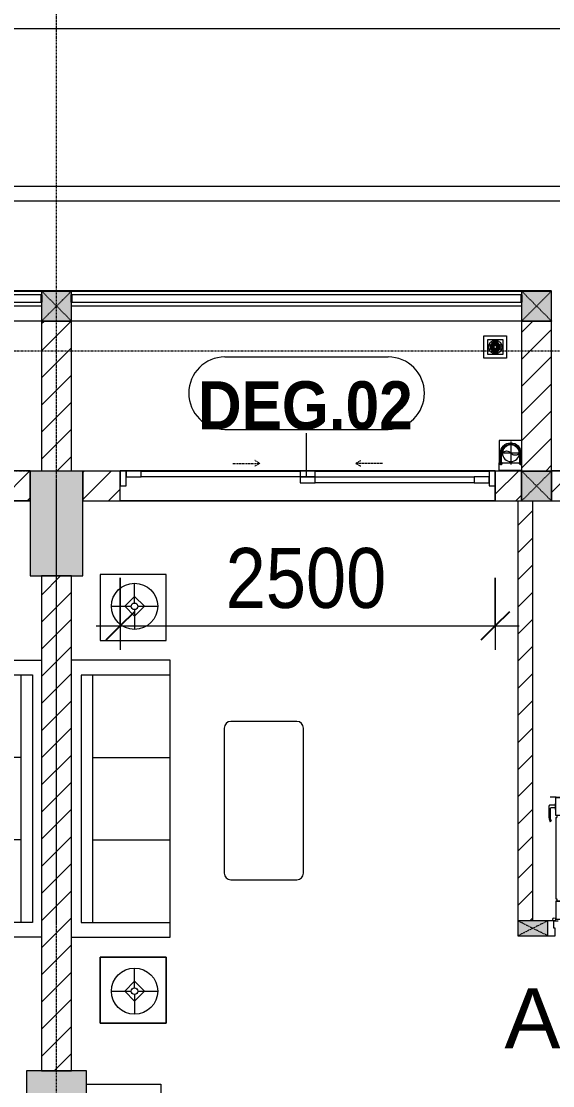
# Model space of a CAD drawing. Header units: millimetres. Extents: x 962 to 241049, y -15958 to 84407.
# Drawn here: x 132097 to 135639, y 40437 to 47536 of the extents above; entities that cross this region are included whole.
import ezdxf

# ---------------------------------------------------------------- set-up
doc = ezdxf.new("R2010")
doc.units = ezdxf.units.MM
for name, pattern in [('Dash', [6, 3, -3]), ('Grid Line', [22.225, 12.7, -3.175, 3.175, -3.175]), ('IMPORT-CENTER _3_', [10.16, 6.35, -1.27, 1.27, -1.27])]:
    doc.linetypes.add(name, pattern=pattern)
for name, color, linetype, lineweight in [('0-1', 7, 'Continuous', 5), ('A-ANNO-DIMS', 211, 'Continuous', 9), ('A-ANNO-DIMS-160', 211, 'Continuous', 9), ('A-AREA-IDEN', 2, 'Continuous', 9), ('A-DETL-GENF-1', 9, 'Continuous', 9), ('A-DOOR', 31, 'Continuous', 9), ('A-DOOR-1', 254, 'Continuous', 9), ('A-DOOR-2', 9, 'Continuous', 9), ('A-DOOR-FRAM', 31, 'Continuous', 9), ('A-DOOR-HDLN', 31, 'Dash', 9), ('A-DOOR-IDEN', 31, 'Continuous', 9), ('A-FLOR-1', 250, 'Continuous', 9), ('A-FLOR-2', 9, 'Continuous', 9), ('A-FLOR-HRAL', 11, 'Continuous', 9), ('A-WALL', 113, 'Continuous', 9), ('A-WALL-1', 253, 'Continuous', 18), ('A-WALL-3', 113, 'Continuous', 18), ('A-WALL-PATT-1', 10, 'Continuous', 9), ('A-WALL-PATT-2', 111, 'Continuous', 9), ('G-IMPT', 8, 'Continuous', 9), ('G-IMPT-2', 8, 'IMPORT-CENTER _3_', 9), ('I-FURN', 30, 'Continuous', 9), ('I-FURN-1', 254, 'Continuous', 9), ('M-EQPM', 50, 'Continuous', 9), ('S-COLS', 52, 'Continuous', 9), ('S-COLS-1', 52, 'Continuous', 5), ('S-COLS-2', 7, 'Continuous', 18), ('S-COLS-4', 254, 'Continuous', 9), ('S-COLS-5', 253, 'Continuous', 18), ('S-COLS-6', 52, 'Continuous', 18), ('S-COLS-7', 52, 'Dash', 9), ('S-COLS-HDLN', 52, 'Dash', 9), ('S-COLS-HDLN-1', 9, 'Dash', 9), ('S-GRID-1', 1, 'Grid Line', 9)]:
    doc.layers.add(name, color=color, linetype=linetype, lineweight=lineweight)
doc.styles.add('Arial_11', font='arial_0.ttf', dxfattribs={"height": 400})
doc.styles.add('Arial_B_5', font='arialbd_0.ttf', dxfattribs={"width": 0.9, "height": 320})
doc.styles.add('UTM Avo', font='UTM Avo.ttf', dxfattribs={"width": 0.9, "height": 400})
doc.dimstyles.new('1_Dim_chi_tiet_2_5', dxfattribs={"dimscale": 304.8, "dimtxt": 399.720379, "dimasz": 0.629921, "dimexe": 0.524934, "dimexo": 0.0625, "dimgap": 0.052493, "dimtad": 1, "dimdec": 0, "dimrnd": 5, "dimzin": 0, "dimdsep": 46, "dimtxsty": 'UTM Avo', "dimblk1": 'OBLIQUE', "dimblk2": 'OBLIQUE', "dimsah": 1, "dimcen": 0.09, "dimdle": 0.524934, "dimazin": 0, "dimtfac": 1, "dimtdec": 4, "dimtix": 1, "dimtmove": 0, "dimatfit": 3, "dimfxl": 1.049869, "dimfxlon": 1, "dimtvp": 1, "dimtolj": 1, "dimtzin": 0, "dimarcsym": 2})
pattern_1 = [(45, (63179.03, 0), (-90.50967, 90.50967), [])]

# ---------------------------------------------------------------- blocks, each defined once
blk = doc.blocks.new('NCV_TKTC_KET CAU_rvt-1-TKCS_MB TẦNG 1')
at = {"layer": 'S-COLS-1'}
for points in [[(69327.6, 43836.9), (69327.6, 44536.9), (68977.6, 44536.9), (68977.6, 43836.9), (69011.7, 43836.9)], [(69352.6, 39236.9), (69352.6, 40536.9), (68952.6, 40536.9), (68952.6, 39236.9)]]:
    blk.add_hatch(color=256, dxfattribs=at).paths.add_polyline_path(points)
at = {"layer": 'A-FLOR-1'}
blk.add_line((72452.6, 44536.9), (72452.6, 45736.9), dxfattribs=at)
at = {"layer": 'S-COLS-2'}
for p, q in [((69327.6, 44536.9), (68977.6, 44536.9)), ((68977.6, 44536.9), (68977.6, 43836.9)), ((69327.6, 43836.9), (69327.6, 44536.9)), ((68977.6, 43836.9), (69327.6, 43836.9)), ((69352.6, 40536.9), (68952.6, 40536.9)), ((68952.6, 40536.9), (68952.6, 39236.9)), ((69352.6, 39236.9), (69352.6, 40536.9))]:
    blk.add_line(p, q, dxfattribs=at)
blk = doc.blocks.new('DOOR_CW_01 CANH MO-PANEL KINH - DIW_01-900x2200-CỬA GỖ VÂN LAMINATE-V24-TKCS_MB TẦNG 1')
at = {"layer": 'A-DETL-GENF-1'}
for p, q in [((-397, 872), (-357, 872)), ((-397, 752), (-397, 872)), ((-357, 872), (-357, 752)), ((-442, 737), (-442, 816.5)), ((-399, 820.5), (-438, 820.5)), ((-434, 799.5), (-434, 737)), ((-399, 803.5), (-430, 803.5)), ((-399, 831.8), (-397, 831.8)), ((-399, 792.2), (-399, 831.8)), ((-397, 792.2), (-399, 792.2)), ((-397, 792.2), (-397, 831.8)), ((-357, 792.2), (-357, 831.8)), ((-355, 831.8), (-357, 831.8)), ((-357, 792.2), (-355, 792.2)), ((-355, 792.2), (-355, 831.8)), ((-355, 820.5), (-316, 820.5)), ((-355, 803.5), (-324, 803.5)), ((-320, 799.5), (-320, 737)), ((-312, 737), (-312, 816.5)), ((-433.9, 711.2), (-427.3, 715.8)), ((-357, 752), (-397, 752)), ((-397, 738), (-391, 738)), ((-397, 738), (-397, 196)), ((-363, 752), (-391, 752)), ((-391, 752), (-391, 738)), ((-363, 738), (-363, 752)), ((-357, 738), (-363, 738)), ((-357, 196), (-357, 738)), ((-320.1, 711.2), (-326.7, 715.8)), ((-397, 196), (-391, 196)), ((-357, 182), (-397, 182)), ((-397, 182), (-397, 62)), ((-391, 196), (-391, 182)), ((-391, 182), (-363, 182)), ((-357, 196), (-363, 196)), ((-363, 182), (-363, 196)), ((-357, 62), (-357, 182)), ((-397, 62), (-357, 62))]:
    blk.add_line(p, q, dxfattribs=at)
blk.add_circle((-407, 60), 10, dxfattribs=at)
for centre, radius, start, end in [((-407, 60), 814, 360, 92), ((-438, 816.5), 4, 90, 180), ((-430, 799.5), 4, 90, 180), ((-324, 799.5), 4, 360, 90), ((-316, 816.5), 4, 0, 90), ((-397, 737), 45, 180, 215), ((-397, 737), 37, 180, 215), ((-357, 737), 37, 325, 0), ((-357, 737), 45, 325, 0)]:
    blk.add_arc(centre, radius, start, end, dxfattribs=at)
at = {"layer": 'A-DOOR-2'}
for p, q in [((-410, 50), (-450, 50)), ((-410, 0), (-410, 50)), ((-400, 0), (-410, 0)), ((-407, 50), (-382, 50)), ((-400, -50), (-400, 0)), ((410, 0), (400, 0)), ((400, 0), (400, -50)), ((450, 50), (410, 50)), ((410, 50), (410, 0)), ((450, -50), (450, 50)), ((-450, -50), (-400, -50)), ((400, -50), (450, -50))]:
    blk.add_line(p, q, dxfattribs=at)
blk = doc.blocks.new('LOBBY_SOFA_1 - LOBBY_SOFA_1-V26-TKCS_MB TẦNG 1')
at = {"layer": 'I-FURN'}
for p, q in [((-2556, -2.9), (-2556, -660)), ((-2457, -66), (-2457, -660)), ((-807, -66), (-2457, -66)), ((-807, -660), (-807, -66)), ((-708, -660), (-708, -2.9)), ((-3128.2, -193.5), (-2688.2, -193.5)), ((-3128.2, -633.5), (-3128.2, -193.5)), ((-2688.2, -193.5), (-2688.2, -633.5)), ((-807, -143), (-2457, -143)), ((-1907, -143), (-1907, -660)), ((-1357, -143), (-1357, -660)), ((-575.9, -193.5), (-575.9, -633.5)), ((-135.9, -193.5), (-575.9, -193.5)), ((-135.9, -633.5), (-135.9, -193.5)), ((-2915.4, -269), (-2915.4, -401)), ((-348.6, -269), (-348.6, -401)), ((-2937.4, -423), (-3069.4, -423)), ((-2915.4, -357), (-2981.4, -423)), ((-2981.4, -423), (-2915.4, -489)), ((-2849.4, -423), (-2915.4, -357)), ((-2915.4, -489), (-2849.4, -423)), ((-2893.4, -423), (-2761.4, -423)), ((-370.6, -423), (-502.6, -423)), ((-414.6, -423), (-348.6, -357)), ((-348.6, -489), (-414.6, -423)), ((-348.6, -357), (-282.6, -423)), ((-282.6, -423), (-348.6, -489)), ((-326.6, -423), (-194.6, -423)), ((-2915.4, -445), (-2915.4, -577)), ((-348.6, -445), (-348.6, -577)), ((-2688.2, -633.5), (-3128.2, -633.5)), ((-575.9, -633.5), (-135.9, -633.5)), ((-2556, -660), (-708, -660)), ((-2172.3, -1064.5), (-2172.3, -1504.5)), ((-1160.3, -1020.5), (-2128.3, -1020.5)), ((-1116.3, -1504.5), (-1116.3, -1064.5)), ((-2128.3, -1548.5), (-1160.3, -1548.5))]:
    blk.add_line(p, q, dxfattribs=at)
for centre, radius in [((-2915.4, -423), 154), ((-348.6, -423), 154), ((-2915.4, -423), 22), ((-348.6, -423), 22)]:
    blk.add_circle(centre, radius, dxfattribs=at)
for centre, start, end in [((-2128.3, -1064.5), 90, 180), ((-1160.3, -1064.5), 0, 90), ((-2128.3, -1504.5), 180, 270), ((-1160.3, -1504.5), 270, 0)]:
    blk.add_arc(centre, 44, start, end, dxfattribs=at)
at = {"layer": 'I-FURN-1'}
for p, q in [((-2556, -2.9), (-2556, -660)), ((-708, -660), (-708, -2.9)), ((-2688.2, -193.5), (-3128.2, -193.5)), ((-3128.2, -193.5), (-3128.2, -633.5)), ((-2688.2, -633.5), (-2688.2, -193.5)), ((-135.9, -193.5), (-575.9, -193.5)), ((-575.9, -193.5), (-575.9, -633.5)), ((-135.9, -633.5), (-135.9, -193.5)), ((-3128.2, -633.5), (-2688.2, -633.5)), ((-575.9, -633.5), (-135.9, -633.5)), ((-2556, -660), (-708, -660)), ((-2172.3, -1064.5), (-2172.3, -1504.5)), ((-1160.3, -1020.5), (-2128.3, -1020.5)), ((-1116.3, -1504.5), (-1116.3, -1064.5)), ((-2128.3, -1548.5), (-1160.3, -1548.5))]:
    blk.add_line(p, q, dxfattribs=at)
for centre, start, end in [((-2128.3, -1064.5), 90, 180), ((-1160.3, -1064.5), 0, 90), ((-2128.3, -1504.5), 180, 270), ((-1160.3, -1504.5), 270, 0)]:
    blk.add_arc(centre, 44, start, end, dxfattribs=at)
blk = doc.blocks.new('G1_SOF - BO TRU - 100x200-745959-TKCS_MB TẦNG 1')
at = {"layer": 'S-COLS'}
blk.add_hatch(color=256, dxfattribs=at).paths.add_polyline_path([(50, -100), (50, 100), (-50, 100), (-50, -100)])
at = {"layer": 'S-COLS-5'}
for p, q in [((50, 100), (-50, 100)), ((-50, 100), (-50, -100)), ((50, -100), (50, 100)), ((-50, -100), (50, -100))]:
    blk.add_line(p, q, dxfattribs=at)
at = {"layer": 'S-COLS-HDLN-1'}
for p, q in [((50, 100), (-50, -100)), ((-50, 100), (50, -100))]:
    blk.add_line(p, q, dxfattribs=at)
blk = doc.blocks.new('HE BEP A1 - HE BEP A 2-V99-TKCS_MB TẦNG 1')
at = {"layer": 'I-FURN'}
for p, q in [((0, 0), (662.4, 0)), ((0, -494.4), (0, 0)), ((662.4, 0), (662.4, -494.4)), ((662.4, 0), (662.4, -494.4)), ((3700, 0), (662.4, 0)), ((3700, -594.4), (3700, 0)), ((3700, -594.4), (3700, 0)), ((844.9, -120.7), (844.9, -476.9)), ((1706.9, -103.2), (862.4, -103.2)), ((924.9, -128.9), (1298.3, -128.9)), ((1459, -129.9), (1644.4, -129.9)), ((1724.4, -476.9), (1724.4, -120.7)), ((2364, -483.2), (2364, -111.2)), ((3175.6, -81.2), (2394, -81.2)), ((2451.6, -118.3), (2484.1, -118.3)), ((2451.6, -122.3), (2451.6, -118.3)), ((2484.1, -122.3), (2451.6, -122.3)), ((2484.1, -118.3), (2484.1, -122.3)), ((3085.5, -118.3), (3085.5, -122.3)), ((3118, -118.3), (3085.5, -118.3)), ((3085.5, -122.3), (3118, -122.3)), ((3118, -122.3), (3118, -118.3)), ((3205.6, -483.2), (3205.6, -111.2)), ((871.5, -386.8), (871.5, -182.3)), ((871.5, -184.9), (1351.6, -184.9)), ((871.5, -212.9), (1351.6, -212.9)), ((877.9, -156.9), (1345.2, -156.9)), ((1351.6, -182.3), (1351.6, -386.8)), ((1405.6, -369.9), (1405.6, -183.2)), ((1697.8, -183.2), (1697.8, -369.9)), ((2471.8, -183.9), (2467.4, -188.3)), ((2467.4, -188.3), (2496.5, -217.4)), ((2500.9, -213), (2471.8, -183.9)), ((2689.3, -186.7), (2660.2, -215.8)), ((2664.6, -220.2), (2693.7, -191.1)), ((2693.7, -191.1), (2689.3, -186.7)), ((2875.9, -191.1), (2880.3, -186.7)), ((2905, -220.2), (2875.9, -191.1)), ((2880.3, -186.7), (2909.4, -215.8)), ((3068.7, -213), (3097.9, -183.9)), ((3102.3, -188.3), (3073.1, -217.4)), ((3097.9, -183.9), (3102.3, -188.3)), ((871.5, -240.9), (1351.6, -240.9)), ((871.5, -268.9), (1351.6, -268.9)), ((2496.5, -217.4), (2500.9, -213)), ((2660.2, -215.8), (2664.6, -220.2)), ((2909.4, -215.8), (2905, -220.2)), ((3073.1, -217.4), (3068.7, -213)), ((871.5, -296.9), (1351.6, -296.9)), ((871.5, -324.9), (1351.6, -324.9)), ((871.5, -352.9), (1351.6, -352.9)), ((1602.7, -313.4), (1523.8, -418.4)), ((1566.6, -443.1), (1618.1, -322.3)), ((1618.1, -322.3), (1602.7, -313.4)), ((871.5, -380.9), (1351.6, -380.9)), ((876.4, -408.9), (1346.8, -408.9)), ((1644.4, -423.2), (1459, -423.2)), ((2470.1, -405.9), (2499.2, -376.7)), ((2474.5, -410.3), (2470.1, -405.9)), ((2503.6, -381.1), (2474.5, -410.3)), ((2499.2, -376.7), (2503.6, -381.1)), ((2663, -383.9), (2667.3, -379.5)), ((2692.1, -413), (2663, -383.9)), ((2667.3, -379.5), (2696.5, -408.6)), ((2696.5, -408.6), (2692.1, -413)), ((2902.3, -379.5), (2873.2, -408.6)), ((2873.2, -408.6), (2877.5, -413)), ((2877.5, -413), (2906.7, -383.9)), ((2906.7, -383.9), (2902.3, -379.5)), ((3070.4, -376.7), (3066, -381.1)), ((3066, -381.1), (3095.1, -410.3)), ((3099.5, -405.9), (3070.4, -376.7)), ((3095.1, -410.3), (3099.5, -405.9)), ((1298.3, -440.1), (924.9, -440.1)), ((1210.9, -494.4), (1706.9, -494.4)), ((1541.1, -452.3), (1528.6, -445.1)), ((3175.6, -513.2), (2394, -513.2))]:
    blk.add_line(p, q, dxfattribs=at)
for centre, radius in [((2581.9, -298.5), 142.6), ((2581.9, -298.5), 131.3), ((2581.9, -298.5), 87.2), ((2987.7, -298.5), 142.6), ((2987.7, -298.5), 131.3), ((2987.7, -298.5), 87.2), ((2581.9, -298.5), 43.6), ((2581.9, -298.5), 30.9), ((2987.7, -298.5), 43.6), ((2987.7, -298.5), 30.9), ((1552.8, -316.6), 22.2), ((1485.9, -449.9), 17.8), ((1592.6, -449.9), 17.8)]:
    blk.add_circle(centre, radius, dxfattribs=at)
for centre, radius, start, end in [((862.4, -120.7), 17.5, 90, 180), ((924.9, -182.3), 53.3, 90, 180), ((1298.3, -182.3), 53.3, 0, 90), ((1459, -183.2), 53.3, 90, 180), ((1644.4, -183.2), 53.3, 0, 90), ((1706.9, -120.7), 17.5, 0, 90), ((2394, -111.2), 30, 90, 180), ((2485.1, -120.7), 33.5, 163.94189, 180), ((2485.1, -120.7), 33.5, 180, 196.05811), ((2476.6, -118.2), 24.7, 145.20397, 163.94189), ((2476.6, -123.1), 24.7, 196.05811, 214.79603), ((2467.8, -120.3), 11.6, 9.71775, 170.28225), ((2467.8, -120.3), 11.6, 189.9102, 350.0898), ((2471.3, -114.5), 18.1, 120.79762, 145.20397), ((2471.3, -126.9), 18.1, 214.79603, 239.20238), ((2467.9, -108.8), 11.5, 90, 120.79762), ((2467.9, -108.8), 11.5, 59.20238, 90), ((2464.5, -114.5), 18.1, 34.79603, 59.20238), ((2464.5, -126.9), 18.1, 300.79762, 325.20397), ((2459.1, -118.2), 24.7, 16.05811, 34.79603), ((2459.1, -123.1), 24.7, 325.20397, 343.94189), ((2450.6, -120.7), 33.5, 0, 16.05811), ((2450.6, -120.7), 33.5, 343.94189, 0), ((3119, -120.7), 33.5, 163.94189, 180), ((3119, -120.7), 33.5, 180, 196.05811), ((3110.5, -118.2), 24.7, 145.20397, 163.94189), ((3110.5, -123.1), 24.7, 196.05811, 214.79603), ((3105.2, -114.5), 18.1, 120.79762, 145.20397), ((3105.2, -126.9), 18.1, 214.79603, 239.20238), ((3101.8, -120.3), 11.6, 9.71775, 170.28225), ((3101.8, -120.3), 11.6, 189.9102, 350.0898), ((3101.8, -108.8), 11.5, 90, 120.79762), ((3101.8, -108.8), 11.5, 59.20238, 90), ((3098.4, -114.5), 18.1, 34.79603, 59.20238), ((3098.4, -126.9), 18.1, 300.79762, 325.20397), ((3093, -118.2), 24.7, 16.05811, 34.79603), ((3093, -123.1), 24.7, 325.20397, 343.94189), ((3084.5, -120.7), 33.5, 0, 16.05811), ((3084.5, -120.7), 33.5, 343.94189, 0), ((3175.6, -111.2), 30, 360, 90), ((2467.9, -132.6), 11.5, 239.20238, 270), ((2467.9, -132.6), 11.5, 270, 300.79762), ((3101.8, -132.6), 11.5, 239.20238, 270), ((3101.8, -132.6), 11.5, 270, 300.79762), ((924.9, -386.8), 53.3, 180, 270), ((1298.3, -386.8), 53.3, 270, 0), ((1459, -369.9), 53.3, 180, 270), ((1537.5, -429.7), 17.8, 140.53825, 240.0479), ((1644.4, -369.9), 53.3, 270, 0), ((862.4, -476.9), 17.5, 180, 270), ((1549.9, -436.9), 17.8, 240.0479, 339.46209), ((1706.9, -476.9), 17.5, 270, 0), ((2394, -483.2), 30, 180, 270), ((3175.6, -483.2), 30, 270, 0)]:
    blk.add_arc(centre, radius, start, end, dxfattribs=at)
at = {"layer": 'I-FURN-1'}
for p, q in [((0, 0), (3700, 0)), ((0, -494.4), (0, 0)), ((3700, 0), (3700, -594.4))]:
    blk.add_line(p, q, dxfattribs=at)
blk = doc.blocks.new('LOBBY_SOFA_1 - LOBBY_SOFA_1-852725-TKCS_MB TẦNG 1')
at = {"layer": 'I-FURN'}
for p, q in [((-2172.3, 1064.5), (-2172.3, 1504.5)), ((-2128.3, 1548.5), (-1160.3, 1548.5)), ((-1116.3, 1504.5), (-1116.3, 1064.5)), ((-1160.3, 1020.5), (-2128.3, 1020.5)), ((-2556, 660), (-708, 660)), ((-2556, 4.9), (-2556, 660)), ((-2457, 66), (-2457, 660)), ((-1907, 143), (-1907, 660)), ((-1357, 143), (-1357, 660)), ((-807, 660), (-807, 66)), ((-708, 660), (-708, 4.9)), ((-2688.2, 633.5), (-3128.2, 633.5)), ((-3128.2, 633.5), (-3128.2, 193.5)), ((-2915.4, 445), (-2915.4, 577)), ((-2688.2, 193.5), (-2688.2, 633.5)), ((-575.9, 633.5), (-135.9, 633.5)), ((-575.9, 193.5), (-575.9, 633.5)), ((-348.6, 445), (-348.6, 577)), ((-135.9, 633.5), (-135.9, 193.5)), ((-2981.4, 423), (-2915.4, 489)), ((-2915.4, 489), (-2849.4, 423)), ((-348.6, 489), (-414.6, 423)), ((-282.6, 423), (-348.6, 489)), ((-2937.4, 423), (-3069.4, 423)), ((-2915.4, 357), (-2981.4, 423)), ((-2849.4, 423), (-2915.4, 357)), ((-2915.4, 269), (-2915.4, 401)), ((-2893.4, 423), (-2761.4, 423)), ((-370.6, 423), (-502.6, 423)), ((-414.6, 423), (-348.6, 357)), ((-348.6, 357), (-282.6, 423)), ((-348.6, 269), (-348.6, 401)), ((-326.6, 423), (-194.6, 423)), ((-3128.2, 193.5), (-2688.2, 193.5)), ((-807, 143), (-2457, 143)), ((-135.9, 193.5), (-575.9, 193.5)), ((-807, 66), (-2457, 66))]:
    blk.add_line(p, q, dxfattribs=at)
for centre, radius in [((-2915.4, 423), 154), ((-348.6, 423), 154), ((-2915.4, 423), 22), ((-348.6, 423), 22)]:
    blk.add_circle(centre, radius, dxfattribs=at)
for centre, start, end in [((-2128.3, 1504.5), 90, 180), ((-1160.3, 1504.5), 0, 90), ((-2128.3, 1064.5), 180, 270), ((-1160.3, 1064.5), 270, 0)]:
    blk.add_arc(centre, 44, start, end, dxfattribs=at)
at = {"layer": 'I-FURN-1'}
for p, q in [((-2172.3, 1064.5), (-2172.3, 1504.5)), ((-2128.3, 1548.5), (-1160.3, 1548.5)), ((-1116.3, 1504.5), (-1116.3, 1064.5)), ((-1160.3, 1020.5), (-2128.3, 1020.5)), ((-2556, 660), (-708, 660)), ((-2556, 4.9), (-2556, 660)), ((-708, 660), (-708, 4.9)), ((-3128.2, 633.5), (-2688.2, 633.5)), ((-3128.2, 193.5), (-3128.2, 633.5)), ((-2688.2, 633.5), (-2688.2, 193.5)), ((-575.9, 633.5), (-135.9, 633.5)), ((-575.9, 193.5), (-575.9, 633.5)), ((-135.9, 633.5), (-135.9, 193.5)), ((-2688.2, 193.5), (-3128.2, 193.5)), ((-135.9, 193.5), (-575.9, 193.5))]:
    blk.add_line(p, q, dxfattribs=at)
for centre, start, end in [((-2128.3, 1504.5), 90, 180), ((-1160.3, 1504.5), 0, 90), ((-2128.3, 1064.5), 180, 270), ((-1160.3, 1064.5), 270, 0)]:
    blk.add_arc(centre, 44, start, end, dxfattribs=at)
blk = doc.blocks.new('NCV_TKTC_TANG 1_rvt-1-TKCS_MB TẦNG 1')
at = {"layer": 'A-WALL-PATT-1'}
h = blk.add_hatch(dxfattribs=at)
h.set_pattern_fill('FP_1', color=256, style=0, pattern_type=2)
h.set_pattern_definition([(45, (0, 0), (-90.50967, 90.50967), [])])
h.paths.add_polyline_path([(72327.6, 41536.9), (72327.6, 44336.6), (72227.6, 44336.6), (72227.6, 41536.9)])
at = {"layer": 'A-FLOR-2'}
for p, q in [((69052.6, 45536.9), (66052.6, 45536.9)), ((72252.6, 45536.9), (69252.6, 45536.9)), ((72077.5, 44537.4), (69577.5, 44537.4)), ((72077.5, 44337.4), (72077.5, 44436.9)), ((68977.6, 44336.9), (66052.6, 44336.9)), ((69577.6, 44337.4), (72077.5, 44337.4)), ((72077.6, 44336.9), (69577.6, 44336.9))]:
    blk.add_line(p, q, dxfattribs=at)
at = {"layer": 'A-WALL-1'}
for p, q in [((72327.6, 44336.6), (72227.6, 44336.6)), ((72227.6, 44336.6), (72227.6, 41536.9)), ((72327.6, 41536.9), (72327.6, 44336.6))]:
    blk.add_line(p, q, dxfattribs=at)
at = {"layer": 'A-DOOR-1'}
blk.add_blockref('DOOR_CW_01 CANH MO-PANEL KINH - DIW_01-900x2200-CỬA GỖ VÂN LAMINATE-V24-TKCS_MB TẦNG 1', (72877.6, 41486.9), dxfattribs=at)
at = {"layer": 'I-FURN-1'}
for name, p, rotation in [('LOBBY_SOFA_1 - LOBBY_SOFA_1-852725-TKCS_MB TẦNG 1', (69057.5, 43983.4), 89.99999999999972), ('LOBBY_SOFA_1 - LOBBY_SOFA_1-V26-TKCS_MB TẦNG 1', (69249.7, 43983), 89.99999999999955), ('HE BEP A1 - HE BEP A 2-V99-TKCS_MB TẦNG 1', (69846.9, 40447.8), 270.0000000000001)]:
    blk.add_blockref(name, p, dxfattribs=dict(at, rotation=rotation))
at = {"layer": 'S-COLS-4', "rotation": 269.9999999999989}
blk.add_blockref('G1_SOF - BO TRU - 100x200-745959-TKCS_MB TẦNG 1', (72327.6, 41486.9), dxfattribs=at)
blk = doc.blocks.new('DEG_02-DEG_03 - DEG_02-2500x2400mm-CỬA ĐI 02 CÁNH TRƯỢT-625766-TKCS_MB TẦNG 1')
at = {"layer": 'A-DOOR'}
for p, q in [((-1110, 100), (-1210, 100)), ((-1210, 100), (-1210, 60)), ((-1110, 60), (-1110, 100)), ((-1110, 100), (-50, 100)), ((50, 100), (-50, 100)), ((-50, 100), (-50, 60)), ((50, 60), (50, 100)), ((-1210, 60), (-1110, 60)), ((-50, 60), (-1110, 60)), ((50, 60), (-50, 60)), ((-50, 60), (-50, 20)), ((-50, 60), (50, 60)), ((-50, 20), (50, 20)), ((50, 20), (50, 60)), ((50, 60), (1110, 60)), ((1110, 20), (50, 20)), ((1210, 60), (1110, 60)), ((1110, 60), (1110, 20)), ((1110, 20), (1210, 20)), ((1210, 20), (1210, 60))]:
    blk.add_line(p, q, dxfattribs=at)
at = {"layer": 'A-DOOR-FRAM'}
for p, q in [((-1210, 100), (-1250, 100)), ((-1250, 100), (-1250, 0)), ((-1210, 0), (-1210, 100)), ((1250, 100), (1210, 100)), ((1210, 100), (1210, 0)), ((1250, 0), (1250, 100)), ((-1250, 0), (-1210, 0)), ((1210, 0), (1250, 0))]:
    blk.add_line(p, q, dxfattribs=at)
at = {"layer": 'A-DOOR-HDLN'}
for p, q in [((-500.4, 151.1), (-320.4, 151.1)), ((-320.4, 151.1), (-355, 171.1)), ((-320.4, 151.1), (-355, 131.1)), ((320.4, 151.1), (355, 171.1)), ((320.4, 151.1), (355, 131.1)), ((500.4, 151.1), (320.4, 151.1))]:
    blk.add_line(p, q, dxfattribs=at)
blk = doc.blocks.new('Railing - 50 x 10mm-1251311-TKCS_MB TẦNG 1')
at = {"layer": 'A-FLOR-HRAL'}
for p, q in [((25, 5), (-25, 5)), ((-25, 5), (-25, -5)), ((25, -5), (25, 5)), ((-25, -5), (25, -5))]:
    blk.add_line(p, q, dxfattribs=at)
blk = doc.blocks.new('Railing - Railing-1601271-TKCS_MB TẦNG 1')
at = {"layer": 'A-FLOR-HRAL'}
for p, q in [((69047.6, 45712.4), (66057.6, 45712.4)), ((66057.6, 45662.4), (69047.6, 45662.4))]:
    blk.add_line(p, q, dxfattribs=at)
at = {"rotation": 90}
for p in [(66052.6, 45687.4), (69052.6, 45687.4)]:
    blk.add_blockref('Railing - 50 x 10mm-1251311-TKCS_MB TẦNG 1', p, dxfattribs=at)
blk = doc.blocks.new('Railing - Railing-1601291-TKCS_MB TẦNG 1')
at = {"layer": 'A-FLOR-HRAL'}
for p, q in [((72247.6, 45712.4), (69257.6, 45712.4)), ((69257.6, 45662.4), (72247.6, 45662.4))]:
    blk.add_line(p, q, dxfattribs=at)
at = {"rotation": 90}
for p in [(69252.6, 45687.4), (72252.6, 45687.4)]:
    blk.add_blockref('Railing - 50 x 10mm-1251311-TKCS_MB TẦNG 1', p, dxfattribs=at)
blk = doc.blocks.new('TKTC_XREF_251221_MB TANG 1 - TKTC_XREF_260130_MB TANG 1_dwg_THU NUOC - THU NUOC-444531-TKCS_MB TẦNG 1-4202124-TKCS_MB TẦNG 1')
at = {"layer": 'M-EQPM'}
for p, q in [((-23.3, 10.8), (40.9, 10.8)), ((40.9, 4.8), (-23.3, 4.8)), ((-11, 23.3), (28.5, 23.3)), ((28.5, 17.3), (-11, 17.3)), ((-1.1, 35.6), (18.5, 35.6)), ((18.5, 29.6), (-1.1, 29.6)), ((-23.3, -13.6), (40.9, -13.6)), ((40.9, -19.6), (-23.3, -19.6)), ((-11, -26.1), (28.5, -26.1)), ((28.5, -32.1), (-11, -32.1)), ((-1.1, -38.5), (18.5, -38.5)), ((18.5, -44.5), (-1.1, -44.5))]:
    blk.add_line(p, q, dxfattribs=at)
at = {"layer": 'M-EQPM', "flags": 128}
for points in [[(83.7, -79.4), (83.7, 70.6), (-66.3, 70.6), (-66.3, -79.4)], [(58.7, -54.4), (58.7, 45.6), (-41.3, 45.6), (-41.3, -54.4)]]:
    blk.add_lwpolyline(points, close=True, dxfattribs=at)
for points in [[(-23.3, -1.2), (0.7, -1.2), (0.7, -7.2), (-23.3, -7.2)], [(40.9, -7.2), (16.7, -7.2), (16.7, -1.2), (40.9, -1.2)]]:
    blk.add_lwpolyline(points, dxfattribs=at)
at = {"layer": 'M-EQPM'}
for centre, radius, start, end in [((8.7, -4.4), 45, 360, 180), ((8.7, -4.4), 45, 360, 180), ((-23.3, 7.8), 3, 90, 270), ((-11, 20.3), 3, 90, 270), ((-1.1, 32.6), 3, 90, 270), ((18.5, 32.6), 3, 270, 90), ((28.5, 20.3), 3, 270, 90), ((40.9, 7.8), 3, 270, 90), ((8.7, -4.4), 45, 180, 360), ((8.7, -4.4), 45, 180, 360), ((-23.3, -4.2), 3, 90, 270), ((-23.3, -16.6), 3, 90, 270), ((-11, -29.1), 3, 90, 270), ((-1.1, -41.5), 3, 90, 270), ((18.5, -41.5), 3, 270, 90), ((28.5, -29.1), 3, 270, 90), ((40.9, -4.2), 3, 270, 90), ((40.9, -16.6), 3, 270, 90)]:
    blk.add_arc(centre, radius, start, end, dxfattribs=at)
blk = doc.blocks.new('TKTC_XREF_251221_MB TANG 1 - TKTC_XREF_260130_MB TANG 1_dwg_CUM U_DN100-V146-TKCS_MB TẦNG 1')
at = {"layer": 'G-IMPT'}
blk.add_hatch(color=256, dxfattribs=at).paths.add_polyline_path([(0, 61), (15.8, 58.9), (30.5, 52.8), (43.1, 43.1), (52.8, 30.5), (58.9, 15.8), (61, 0), (58.9, -15.8), (52.8, -30.5), (43.1, -43.1), (30.5, -52.8), (15.8, -58.9), (0, -61), (0, -57), (14.8, -55.1), (28.5, -49.4), (40.3, -40.3), (49.4, -28.5), (55.1, -14.8), (57, 0), (55.1, 14.8), (49.4, 28.5), (40.3, 40.3), (28.5, 49.4), (14.8, 55.1), (0, 57)])
for p, q in [((-79.1, 66.6), (-79.1, 63.4)), ((-76.6, 66.6), (-76.6, 63.4)), ((-74.6, 66.6), (-74.6, 63.4)), ((-72.7, 69.3), (-72.7, 60.7)), ((-66.9, 67.9), (-71.7, 67.9)), ((-66.9, 62.1), (-71.7, 62.1)), ((-65, 69), (0, 69)), ((-79.1, -63.4), (-79.1, -66.6)), ((-76.6, -63.4), (-76.6, -66.6)), ((-74.6, -63.4), (-74.6, -66.6)), ((-72.7, -60.7), (-72.7, -69.3)), ((-66.9, -62.1), (-71.7, -62.1)), ((-66.9, -67.9), (-71.7, -67.9)), ((-65, -69), (0, -69))]:
    blk.add_line(p, q, dxfattribs=at)
at = {"layer": 'G-IMPT', "flags": 128}
for points in [[(-65, 72.5), (-65, 57.3), (-66.9, 57.3), (-66.9, 59.2)], [(-72.7, 67.6), (-78.1, 67.6), (-78.1, 62.4), (-72.7, 62.4)], [(-71.7, 59.2), (-66.9, 59.2), (-66.9, 70.8), (-71.7, 70.8)], [(-65, 61), (0, 61), (0, 57)], [(-72.7, -62.4), (-78.1, -62.4), (-78.1, -67.6), (-72.7, -67.6)], [(-71.7, -70.8), (-66.9, -70.8), (-66.9, -59.2), (-71.7, -59.2)], [(-66.9, -59.2), (-66.9, -57.3), (-65, -57.3), (-65, -72.7), (-66.9, -72.7), (-66.9, -70.8)], [(-65, -61), (0, -61), (0, -57)]]:
    blk.add_lwpolyline(points, dxfattribs=at)
at = {"layer": 'G-IMPT'}
for centre, radius, start, end in [((-78.1, 66.6), 0.96, 90, 180), ((-78.1, 63.4), 0.96, 180, 270), ((-71.1, 69.3), 1.56, 112.61986, 247.38014), ((-67.9, 65), 4.8, 143.1301, 216.8699), ((-71.1, 60.7), 1.56, 112.61986, 247.38014), ((0, 0), 69, 270, 90), ((0, 0), 61, 270, 90), ((0, 0), 57, 270, 90), ((-78.1, -63.4), 0.96, 90, 180), ((-78.1, -66.6), 0.96, 180, 270), ((-71.1, -60.7), 1.56, 112.61986, 247.38014), ((-67.9, -65), 4.8, 143.1301, 216.8699), ((-71.1, -69.3), 1.56, 112.61986, 247.38014)]:
    blk.add_arc(centre, radius, start, end, dxfattribs=at)
blk = doc.blocks.new('TKTC_XREF_251221_MB TANG 1 - TKTC_XREF_260130_MB TANG 1_dwg_$cc-V147-TKCS_MB TẦNG 1')
at = {"layer": 'G-IMPT'}
blk.add_circle((0, 0), 0.5, dxfattribs=at)
for centre, radius, start, end in [((0, 0), 0.5, 90, 270), ((0.188, 0.25), 0.313, 126.8699, 233.1301), ((-0.188, -0.25), 0.313, 306.8699, 53.1301)]:
    blk.add_arc(centre, radius, start, end, dxfattribs=at)
at = {"layer": 'G-IMPT-2'}
for p, q in [((0, -0.628), (0, 0.673)), ((-0.673, 0), (0.673, 0))]:
    blk.add_line(p, q, dxfattribs=at)
blk = doc.blocks.new('TKTC_XREF_251221_MB TANG 1 - TKTC_XREF_260130_MB TANG 1_dwg-4202109-TKCS_MB TẦNG 1')
at = {"layer": 'G-IMPT'}
for p, q in [((-130699.1, -355607.7), (-137299.1, -355607.7)), ((-130899.1, -356805.3), (-131049.5, -356805.3))]:
    blk.add_line(p, q, dxfattribs=at)
at = {"layer": 'G-IMPT', "flags": 128}
for points in [[(-125623.7, -355607.7), (-125974.1, -355607.7), (-125974.1, -356807.7), (-130699.1, -356807.7)], [(-130899.1, -356605.7), (-131049.4, -356605.7), (-131049.4, -356755.4), (-130899.1, -356755.4)], [(-131049.5, -356805.5), (-131049.2, -356755.5), (-130899.1, -356755.5)]]:
    blk.add_lwpolyline(points, dxfattribs=at)
at = {"extrusion": (0, 0, -1), "zscale": -1}
blk.add_blockref('TKTC_XREF_251221_MB TANG 1 - TKTC_XREF_260130_MB TANG 1_dwg_THU NUOC - THU NUOC-444531-TKCS_MB TẦNG 1-4202124-TKCS_MB TẦNG 1', (131066, -355978.2), dxfattribs=at)
at = {"extrusion": (0, 0, -1)}
for name, p, xscale, yscale, zscale, rotation in [('TKTC_XREF_251221_MB TANG 1 - TKTC_XREF_260130_MB TANG 1_dwg_$cc-V147-TKCS_MB TẦNG 1', (130970.5, -356690.5), 113.7150000000073, 113.7150000000073, -113.7150000000073, 269.9990086637472), ('TKTC_XREF_251221_MB TANG 1 - TKTC_XREF_260130_MB TANG 1_dwg_CUM U_DN100-V146-TKCS_MB TẦNG 1', (130971.4, -356690.5), 0.9975000000000006, 0.9975000000000006, -0.9975000000000006, 90.00099133829468)]:
    blk.add_blockref(name, p, dxfattribs=dict(at, xscale=xscale, yscale=yscale, zscale=zscale, rotation=rotation))
blk = doc.blocks.new('TKTC_XREF_251221_MB TANG 1 - TKTC_XREF_251221_MB TANG 1-2038492-TKCS_MB TẦNG 1')
blk.add_blockref('TKTC_XREF_251221_MB TANG 1 - TKTC_XREF_260130_MB TANG 1_dwg-4202109-TKCS_MB TẦNG 1', (169499.1, 384109.7))
blk = doc.blocks.new('G1_SOF - BO TRU - 200x200-3050151-TKCS_MB TẦNG 1')
at = {"layer": 'S-COLS-HDLN'}
for p, q in [((-100, 100), (100, -100)), ((100, 100), (-100, -100))]:
    blk.add_line(p, q, dxfattribs=at)
blk = doc.blocks.new('DIMBLOCK77-TKCS_MB TẦNG 1')
at = {"layer": 'A-ANNO-DIMS-160'}
for p, q in [((132756.6, 43823.9), (132756.6, 43343.9)), ((132756.6, 43503.9), (132756.6, 43823.9)), ((135256.6, 43823.9), (135256.6, 43343.9)), ((135256.6, 43503.9), (135256.6, 43823.9)), ((132596.6, 43503.9), (135416.6, 43503.9))]:
    blk.add_line(p, q, dxfattribs=at)
at = {"layer": 'A-ANNO-DIMS-160', "lineweight": 25}
for p, q in [((132756.6, 43503.9), (132852.6, 43599.9)), ((135256.6, 43503.9), (135352.6, 43599.9)), ((132756.6, 43503.9), (132660.6, 43407.9)), ((135256.6, 43503.9), (135160.6, 43407.9))]:
    blk.add_line(p, q, dxfattribs=at)
at = {"layer": 'A-ANNO-DIMS-160', "color": 0, "insert": (133458.8, 44023.5), "char_height": 400, "width": 1314.636, "attachment_point": 1, "line_spacing_factor": 1.110334, "style": 'UTM Avo'}
blk.add_mtext('2500', dxfattribs=at)
blk = doc.blocks.new('_Oblique')
at = {"color": 0, "linetype": 'ByBlock', "lineweight": -2}
blk.add_line((-0.5, -0.5), (0.5, 0.5), dxfattribs=at)
blk = doc.blocks.new('STN_Door Tag - STN_Door Tag-1788670-TKCS_MB TẦNG 1')
at = {"layer": 'A-DOOR-IDEN'}
for p, q in [((-3.37, 1.495), (3.431, 1.495)), ((-3.37, -1.524), (3.431, -1.524))]:
    blk.add_line(p, q, dxfattribs=at)
for centre, start, end in [((-3.37, -0.015), 90, 270), ((3.431, -0.015), 270, 90)]:
    blk.add_arc(centre, 1.509, start, end, dxfattribs=at)

msp = doc.modelspace()

# ---------------------------------------------------------------- hatches: boundary and pattern name
at = {"layer": 'A-WALL-PATT-2'}
h = msp.add_hatch(dxfattribs=at)
h.set_pattern_fill('FP_1', color=256, style=0, pattern_type=2)
h.set_pattern_definition(pattern_1)
h.paths.add_polyline_path([(132231.6, 44537), (132431.6, 44537), (132431.6, 45536.9), (132231.6, 45536.9), (132231.6, 44780.3)])
h = msp.add_hatch(dxfattribs=at)
h.set_pattern_fill('FP_1', color=256, style=0, pattern_type=2)
h.set_pattern_definition(pattern_1)
h.paths.add_polyline_path([(135431.6, 44536.9), (135631.6, 44536.9), (135631.6, 45536.9), (135431.6, 45536.9), (135431.6, 44780.3)])
h = msp.add_hatch(dxfattribs=at)
h.set_pattern_fill('FP_1', color=256, style=0, pattern_type=2)
h.set_pattern_definition(pattern_1)
h.paths.add_polyline_path([(132156.6, 44337.4), (132156.6, 44537.4), (131906.6, 44537.4), (131906.6, 44337.4)])
h.paths.add_polyline_path([(129369.7, 44337.4), (129406.6, 44337.4), (129406.6, 44537.4), (129231.6, 44536.9), (129231.6, 44337.4)])
h = msp.add_hatch(dxfattribs=at)
h.set_pattern_fill('FP_1', color=256, style=0, pattern_type=2)
h.set_pattern_definition(pattern_1)
h.paths.add_polyline_path([(135431.6, 44336.9), (135431.6, 44536.9), (135256.6, 44536.9), (135256.6, 44336.9), (135414.8, 44336.9)])
h.paths.add_polyline_path([(132756.6, 44336.9), (132756.6, 44536.9), (132506.6, 44536.9), (132506.6, 44336.9)])
h = msp.add_hatch(dxfattribs=at)
h.set_pattern_fill('FP_1', color=256, style=0, pattern_type=2)
h.set_pattern_definition(pattern_1)
h.paths.add_polyline_path([(138031.6, 44336.9), (138906.6, 44336.9), (138906.6, 44536.9), (138031.6, 44536.9)])
h.paths.add_polyline_path([(136631.6, 44336.9), (136631.6, 44536.9), (135631.6, 44536.9), (135631.6, 44336.9)])
h = msp.add_hatch(dxfattribs=at)
h.set_pattern_fill('FP_1', color=256, style=0, pattern_type=2)
h.set_pattern_definition(pattern_1)
h.paths.add_polyline_path([(132431.6, 40535.7), (132431.6, 43837), (132231.6, 43837), (132231.6, 40535.7)])
at = {"layer": 'S-COLS-1'}
for points in [[(132426.6, 45536.9), (132431.6, 45536.9), (132431.6, 45662.4), (132426.6, 45662.4), (132426.6, 45712.4), (132431.6, 45712.4), (132431.6, 45736.9), (132231.6, 45736.9), (132231.6, 45712.4), (132236.6, 45712.4), (132236.6, 45662.4), (132231.6, 45662.4), (132231.6, 45536.9), (132236.6, 45536.9)], [(135436.6, 45536.9), (135631.6, 45536.9), (135631.6, 45736.9), (135431.6, 45736.9), (135431.6, 45712.4), (135436.6, 45712.4), (135436.6, 45662.4), (135431.6, 45662.4), (135431.6, 45536.9)], [(135631.6, 44336.9), (135631.6, 44536.9), (135431.6, 44536.9), (135431.6, 44336.9)]]:
    msp.add_hatch(color=256, dxfattribs=at).paths.add_polyline_path(points)

# ---------------------------------------------------------------- linework, layer by layer
at = {"layer": 'A-DOOR-IDEN'}
msp.add_line((133998.1, 44501.6), (133998.4, 44788.4), dxfattribs=at)
at = {"layer": 'A-WALL'}
for p, q in [((139006.6, 47486.3), (118631.6, 47486.3)), ((118631.6, 46437.4), (139106.6, 46437.4)), ((139006.6, 46337.4), (118631.6, 46337.4)), ((129231.6, 45737.4), (132231.6, 45737.4)), ((132231.6, 45736.9), (132431.6, 45736.9)), ((132431.6, 45737.4), (135431.6, 45737.4)), ((135431.6, 45736.9), (135631.6, 45736.9)), ((132231.6, 45637.4), (129231.6, 45637.4)), ((135431.6, 45637.4), (132431.6, 45637.4)), ((132431.6, 45536.9), (132231.6, 45536.9)), ((135631.6, 45536.9), (135431.6, 45536.9)), ((134056.6, 44536.9), (135216.6, 44536.9)), ((135431.6, 44536.9), (135631.6, 44536.9)), ((135631.6, 44536.9), (135631.6, 44336.9)), ((135256.6, 44336.9), (132756.6, 44336.9))]:
    msp.add_line(p, q, dxfattribs=at)
at = {"layer": 'A-WALL-3'}
for p, q in [((132231.6, 45737.4), (132231.6, 45736.9)), ((132431.6, 45737.4), (132231.6, 45737.4)), ((132431.6, 45736.9), (132431.6, 45737.4)), ((135431.6, 45737.4), (135431.6, 45736.9)), ((135631.6, 45737.4), (135431.6, 45737.4)), ((135631.6, 45736.9), (135631.6, 45737.4)), ((132231.6, 45536.9), (132231.6, 44537)), ((132431.6, 44537), (132431.6, 45536.9)), ((135431.6, 45536.9), (135431.6, 44536.9)), ((135631.6, 44536.9), (135631.6, 45536.9)), ((132156.6, 44537.4), (131906.6, 44537.4)), ((132156.6, 44337.4), (132156.6, 44537.4)), ((132231.6, 44537), (132431.6, 44537)), ((132756.6, 44536.9), (132506.6, 44536.9)), ((132506.6, 44536.9), (132506.6, 44336.9)), ((132756.6, 44336.9), (132756.6, 44536.9)), ((135431.6, 44536.9), (135256.6, 44536.9)), ((135256.6, 44536.9), (135256.6, 44336.9)), ((135431.6, 44336.9), (135431.6, 44536.9)), ((136631.6, 44536.9), (135631.6, 44536.9)), ((131906.6, 44337.4), (132156.6, 44337.4)), ((132506.6, 44336.9), (132756.6, 44336.9)), ((135256.6, 44336.9), (135431.6, 44336.9)), ((135631.6, 44336.9), (136631.6, 44336.9)), ((132431.6, 43837), (132231.6, 43837)), ((132231.6, 43837), (132231.6, 40535.7)), ((132431.6, 40535.7), (132431.6, 43837)), ((132231.6, 40535.7), (132431.6, 40535.7))]:
    msp.add_line(p, q, dxfattribs=at)
at = {"layer": 'S-COLS'}
for p, q in [((132431.6, 45736.9), (132231.6, 45736.9)), ((135631.6, 45736.9), (135431.6, 45736.9)), ((132231.6, 45536.9), (132431.6, 45536.9)), ((135431.6, 45536.9), (135631.6, 45536.9)), ((135631.6, 44536.9), (135431.6, 44536.9)), ((135631.6, 44336.9), (135631.6, 44536.9))]:
    msp.add_line(p, q, dxfattribs=at)
at = {"layer": 'S-COLS-6'}
for p, q in [((132231.6, 45736.9), (132231.6, 45712.4)), ((132431.6, 45712.4), (132431.6, 45736.9)), ((135431.6, 45736.9), (135431.6, 45712.4)), ((135631.6, 45536.9), (135631.6, 45736.9)), ((132231.6, 45662.4), (132231.6, 45536.9)), ((132431.6, 45536.9), (132431.6, 45662.4)), ((135431.6, 45662.4), (135431.6, 45536.9)), ((135431.6, 44536.9), (135431.6, 44336.9)), ((135431.6, 44336.9), (135631.6, 44336.9))]:
    msp.add_line(p, q, dxfattribs=at)
at = {"layer": 'S-GRID-1'}
for p, q in [((132331.6, 15532), (132331.6, 78459.2)), ((190336.8, 45336.9), (98297.8, 45336.9)), ((192368.8, 44536.9), (96265.8, 44536.9))]:
    msp.add_line(p, q, dxfattribs=at)

# ---------------------------------------------------------------- block references
at = {"layer": '0-1'}
for name in ['NCV_TKTC_KET CAU_rvt-1-TKCS_MB TẦNG 1', 'NCV_TKTC_TANG 1_rvt-1-TKCS_MB TẦNG 1']:
    msp.add_blockref(name, (63179, 0), dxfattribs=at)
at = {"layer": 'A-DOOR'}
msp.add_blockref('DEG_02-DEG_03 - DEG_02-2500x2400mm-CỬA ĐI 02 CÁNH TRƯỢT-625766-TKCS_MB TẦNG 1', (134006.6, 44436.9), dxfattribs=at)
at = {"layer": 'A-DOOR-IDEN', "xscale": 159.9999999999999, "yscale": 159.9999999999999, "zscale": 159.9999999999999}
msp.add_blockref('STN_Door Tag - STN_Door Tag-1788670-TKCS_MB TẦNG 1', (133993.5, 45058.6), dxfattribs=at)
at = {"layer": 'A-FLOR-HRAL'}
for name in ['Railing - Railing-1601271-TKCS_MB TẦNG 1', 'Railing - Railing-1601291-TKCS_MB TẦNG 1']:
    msp.add_blockref(name, (63179, 0), dxfattribs=at)
at = {"layer": 'M-EQPM'}
msp.add_blockref('TKTC_XREF_251221_MB TANG 1 - TKTC_XREF_251221_MB TANG 1-2038492-TKCS_MB TẦNG 1', (96831.6, 17236.9), dxfattribs=at)
at = {"layer": 'S-COLS-7'}
for p in [(132331.6, 45636.9), (135531.6, 45636.9), (135531.6, 44436.9)]:
    msp.add_blockref('G1_SOF - BO TRU - 200x200-3050151-TKCS_MB TẦNG 1', p, dxfattribs=at)

# ---------------------------------------------------------------- texts
at = {"layer": 'A-AREA-IDEN', "insert": (136436.2, 40681.7), "char_height": 400, "width": 2233.6, "attachment_point": 8, "line_spacing_factor": 0.936439, "style": 'Arial_11'}
msp.add_mtext('\\pt8,16,24,32,40,48,56,64,72,80,88,96,104,112,120,128,136,144,152,160,168,176,184,192,200,208,216,224,232,240,248,256;A2.01.09', dxfattribs=at)
at = {"layer": 'A-DOOR-IDEN', "insert": (133990.3, 44973.3), "char_height": 320, "width": 1467.36, "attachment_point": 5, "line_spacing_factor": 0.936439, "style": 'Arial_B_5'}
msp.add_mtext('\\pt7.2,14.4,21.6,28.8,36,43.2,50.4,57.6,64.8,72,79.2,86.4,93.6,100.8,108,115.2,122.4,129.6,136.8,144,151.2,158.4,165.6,172.8,180,187.2,194.4,201.6,208.8,216,223.2,230.4;DEG.02', dxfattribs=at)

# ---------------------------------------------------------------- dimensions: what is measured, and where the dimension line sits
at = {"layer": 'A-ANNO-DIMS'}
dim = msp.add_linear_dim(base=(135256.6, 43503.9), p1=(132756.6, 43823.9), p2=(135256.6, 43823.9), dimstyle='1_Dim_chi_tiet_2_5', override={"dimpost": '<>', "dimfxl": 2500}, dxfattribs=at)
dim.commit()
dim.dimension.update_dxf_attribs({"geometry": 'DIMBLOCK77-TKCS_MB TẦNG 1', "text_midpoint": (134006.6, 43726.9)})

doc.saveas('drawing.dxf')
